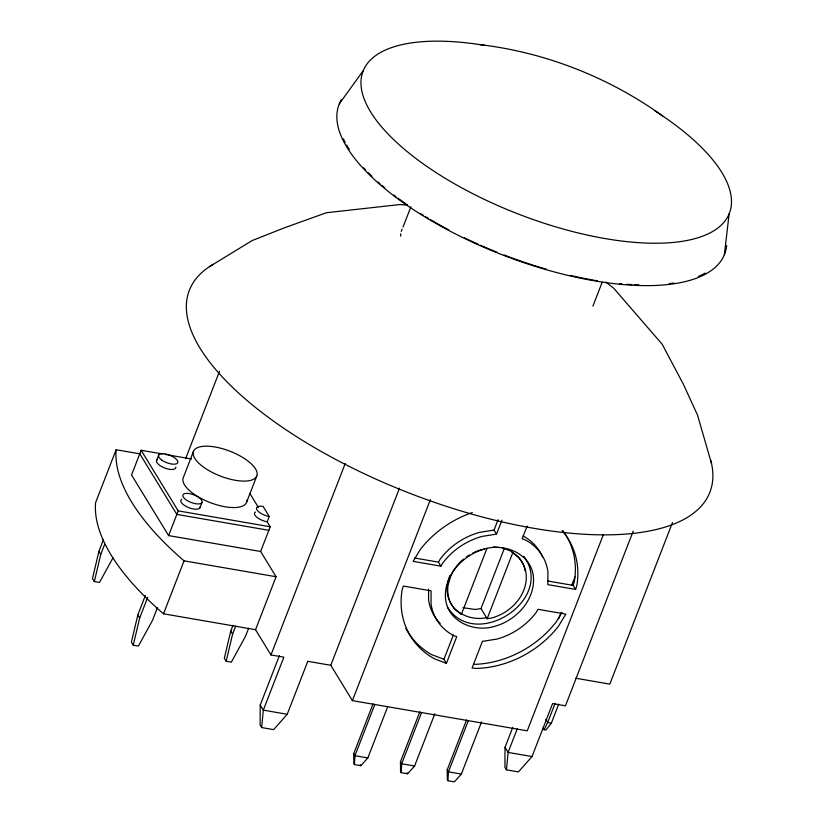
<?xml version="1.0" encoding="UTF-8"?>
<svg xmlns="http://www.w3.org/2000/svg" width="823" height="823" viewBox="0 0 823 823"><rect width="100%" height="100%" fill="white"/><g stroke="black" fill="none" stroke-linecap="round" stroke-linejoin="round"><path stroke-width="1.23" d="M279.398 655.653L260.222 705.085L260.13 725.032L261.673 727.563L273.637 729.631L287.237 714.271L307.781 661.311L330.784 665.282L352.398 700.63L527.255 730.834L603.393 534.549M428.608 589.175L428.567 599.885A61.756 50.522 -31.4 0 0 440.14 623.371M512.78 727.357L505.013 747.366L504.921 767.324L506.464 769.844L518.428 771.912L532.028 756.553L552.572 703.593L565.463 705.815L633.237 531.072M387.654 706.844L367.83 757.932L360.886 765.699L354.435 764.588L354.95 755.709L374.774 704.611M434.863 713.726L414.586 766.007L407.632 773.774L401.192 772.663L401.696 763.785L421.52 712.687M481.609 721.802L461.333 774.083L454.378 781.85L447.938 780.739L448.453 771.861L468.266 720.763M261.673 727.563L263.309 710.136L283.853 657.176L270.973 654.954L255.531 629.698L163.51 613.804A321.659 126.197 21.2 0 1 95.581 502.699L116.125 449.739L140.075 453.874M506.464 769.844L508.1 752.417L517.235 728.88M724.374 254.698L729.127 213.857M103.359 539.888L98.894 551.4L92.485 578.548L94.336 581.583L99.49 582.468L113.018 557.778M94.336 581.583L100.745 554.435L104.768 544.065M145.383 595.461L137.801 615.028L131.392 642.177L133.244 645.211L138.398 646.106L152.533 620.285L157.44 607.621M133.244 645.211L139.653 618.063L147.687 597.344M232.981 625.336L230.749 631.087L224.34 658.235L226.191 661.27L231.345 662.155L245.48 636.344L248.608 628.288M226.191 661.27L232.6 634.121L235.717 626.056M527.142 526.062L522.194 538.818L525.506 540.011A61.756 50.522 -31.4 0 1 547.912 571.563L547.861 584.639L575.637 589.443L573.168 585.4L574.403 581.336A92.639 75.788 -31.4 0 0 562.86 530.681M575.637 589.443L576.872 585.379A92.639 75.788 -31.4 0 0 562.191 530.845M162.573 453.977L141.144 450.274L131.557 474.984L168.612 535.588L260.634 551.482L276.075 576.738L255.531 629.698M156.617 460.314L158.674 455.026M185.628 458.637L219.515 371.266M193.518 451.323L183.251 477.803A33.949 13.322 21.2 0 0 212.766 503.522A33.949 13.322 21.2 0 0 246.89 500.075M168.612 535.588L178.2 510.877L141.144 450.274M199.938 507.853L201.995 502.555A10.298 4.043 21.2 0 0 189.393 493.605A10.298 4.043 21.2 0 0 186.06 499.808A10.298 4.043 21.2 0 0 201.995 502.555M163.51 613.804L184.043 560.844A321.659 126.197 21.2 0 1 116.125 449.739M246.53 502.421L256.797 475.941A33.949 13.322 21.2 0 0 213.579 446.755A33.949 13.322 21.2 0 0 205.092 468.205A33.949 13.322 21.2 0 0 256.797 475.941M260.634 551.482L270.222 526.771L267.187 521.813L269.244 516.515L263.082 506.433L260.901 506.186A10.298 4.043 21.2 0 0 257.393 510.486A10.298 4.043 21.2 0 0 269.131 516.505L269.244 516.515M403.085 226.922L410.914 206.738M270.973 654.954L345.249 463.452M330.784 665.282L399.494 488.142M352.398 700.63L430.398 499.561M354.435 764.588L353.818 763.579L353.715 753.693L373.076 703.778M401.192 772.663L400.575 771.655L400.462 761.769L419.823 711.854M446.405 663.338L434.441 658.801A92.639 75.788 -31.4 0 1 402.077 590.112L403.311 586.048L431.087 590.842L431.036 603.917A61.756 50.522 -31.4 0 0 453.442 635.469L456.744 636.673L446.405 663.338L443.936 659.295L453.38 634.945M463.586 559.146A41.171 33.681 -31.4 0 0 450.953 575.503L448.144 584.824A41.171 33.681 -31.4 0 0 455.469 609.853L461.364 614.37L486.825 548.715M472.299 512.585A92.639 75.788 -31.4 0 0 420.327 549.445L413.136 561.368L440.933 566.173L442.856 562.891A61.756 50.522 -31.4 0 1 481.99 536.421L496.526 534.117L494.057 530.074L498.1 519.642M496.526 534.117L501.917 520.208M592.899 306.146L602.107 282.402M512.029 552.027L518.531 557.552A41.171 33.681 -31.4 0 1 491.516 618.042L487.175 618.69L481.002 608.588L504.149 548.91M487.175 618.69L512.647 553.035M447.938 780.739L447.321 779.731L447.218 769.834L466.569 719.93M558.694 618.855L561.008 612.878M571.676 585.379L574.917 577.005M555.041 703.5L547.665 722.512L544.085 729.734L545.927 730.042L551.348 723.15L558.724 704.138M672.484 522.543L609.812 684.119L575.699 678.224M440.933 566.173L438.464 562.13L440.387 558.848A61.756 50.522 -31.4 0 1 479.521 532.378L494.057 530.074M562.027 612.24L556.142 621.993A92.639 75.788 -31.4 0 1 473.914 664.387M339.313 103.832L363.324 70.531M209.392 266.703L252.126 240.573L284.11 227.94L326.412 212.725L400.06 204.536L407.591 205.164M484.387 549.106C462.516 555.093 443.319 575.74 445.582 599.411C448.442 622.023 474.439 632.589 494.561 626.375C516.433 620.398 535.629 599.741 533.366 576.069C530.444 553.066 503.882 542.82 483.574 549.198M481.002 608.588L475.087 609.462L463.03 607.703M486.558 617.672C475.365 620.058 463.133 616.839 454.852 608.845A41.171 33.681 -31.4 0 1 449.852 575.637M493.358 546.945L499.52 547.532M267.187 521.813L267.084 521.803A10.298 4.043 21.2 0 1 256.714 517.163A10.298 4.043 21.2 0 1 255.469 512.04M480.282 44.668C545.968 52.528 609.545 77.671 663.184 116.331M165.094 454.409L191.574 458.987M178.2 510.877L270.222 526.771M268.854 530.3L176.832 514.406L139.776 453.802M414.453 557.984L438.464 562.13M547.912 581.038L573.168 585.4M184.043 560.844L276.075 576.738M551.348 723.15L547.665 722.512L545.814 719.477M287.237 714.271L263.309 710.136L260.222 705.085M532.028 756.553L508.1 752.417L505.013 747.366M367.83 757.932L354.95 755.709L353.715 753.693M414.586 766.007L401.696 763.785L400.462 761.769M461.333 774.083L448.453 771.861L447.218 769.834M501.979 547.768L510.785 551.071L517.914 556.543A41.171 33.681 -31.4 0 1 525.208 571.059M443.936 659.295L431.962 654.758A92.639 75.788 -31.4 0 1 405.862 628.299M605.851 282.063L613.691 288.235L662.217 344.292L683.44 384.392L697.513 415.07L711.504 463.421M523.87 556.317C555.484 599.741 475.478 651.59 447.321 607.014M543.005 727.964L544.085 729.734M460.746 613.351L461.364 614.37M249.986 493.666L258.432 507.472M407.015 772.766L407.632 773.774M360.268 764.69L360.886 765.699M230.749 631.087L232.6 634.121M98.894 551.4L100.745 554.435M137.801 615.028L139.653 618.063M175.824 467.063A10.298 4.043 21.2 0 1 164.209 467.793A10.298 4.043 21.2 0 1 157.44 459.522M200.112 506.793A10.298 4.043 21.2 0 1 188.498 507.534A10.298 4.043 21.2 0 1 181.739 499.263M466.415 556.965A41.171 33.681 -31.4 0 1 469.429 554.969M472.546 553.21A41.171 33.681 -31.4 0 1 482.484 549.353M523.037 535.968A61.756 50.522 -31.4 0 1 542.511 556.965M655.139 111.012A196.44 77.074 21.2 0 1 671.198 242.61A196.44 77.074 21.2 0 1 387.18 133.1A196.44 77.074 21.2 0 1 485.035 45.43M726.668 245.491A206.779 81.127 21.2 0 1 506.464 256.426A206.779 81.127 21.2 0 1 341.432 99.624M710.722 460.18A279.162 109.521 21.2 0 1 406.768 492.113A279.162 109.521 21.2 0 1 213.136 264.378M400.698 236.17A102.926 40.378 21.2 0 1 400.832 233.711M401.305 231.376A102.926 40.378 21.2 0 1 402.108 229.164M705.373 273.01A205.524 80.633 21.2 0 1 698.305 276.456M673.728 283.019A205.524 80.633 21.2 0 1 669.048 283.668M638.946 284.881A205.524 80.633 21.2 0 1 634.245 284.707M631.848 284.583A205.524 80.633 21.2 0 1 626.972 284.274M622.003 283.873A205.524 80.633 21.2 0 1 619.493 283.637M597.457 280.766A205.524 80.633 21.2 0 1 594.813 280.324M593.496 280.098A205.524 80.633 21.2 0 1 570.236 275.386M546.338 269.183A205.524 80.633 21.2 0 1 504.015 254.955M496.886 252.157A205.524 80.633 21.2 0 1 480.488 245.244M478.153 244.205A205.524 80.633 21.2 0 1 464.316 237.754M448.73 229.854A205.524 80.633 21.2 0 1 430.748 219.792M428.526 218.465A205.524 80.633 21.2 0 1 425.224 216.47M423.053 215.132A205.524 80.633 21.2 0 1 420.892 213.785M407.447 204.937A205.524 80.633 21.2 0 1 398.075 198.24M395.935 196.635A205.524 80.633 21.2 0 1 393.816 195.02M384.691 187.716A205.524 80.633 21.2 0 1 381.8 185.268M379.917 183.632A205.524 80.633 21.2 0 1 378.076 182.006M371.955 176.317A205.524 80.633 21.2 0 1 368.354 172.748M365.505 169.805A205.524 80.633 21.2 0 1 363.673 167.841M349.261 149.405A205.524 80.633 21.2 0 1 346.617 145.043M345.259 142.564A205.524 80.633 21.2 0 1 343.428 138.881M482.422 641.374L472.083 668.009L476.383 668.43A92.639 75.788 -31.4 0 0 558.611 626.036L565.812 614.112L538.005 609.308L536.082 612.59A61.756 50.522 -31.4 0 1 496.958 639.07L482.422 641.374M161.761 460.067A10.298 4.043 21.2 0 0 177.706 462.824A10.298 4.043 21.2 0 0 165.104 453.874A10.298 4.043 21.2 0 0 161.761 460.067"/></g></svg>
